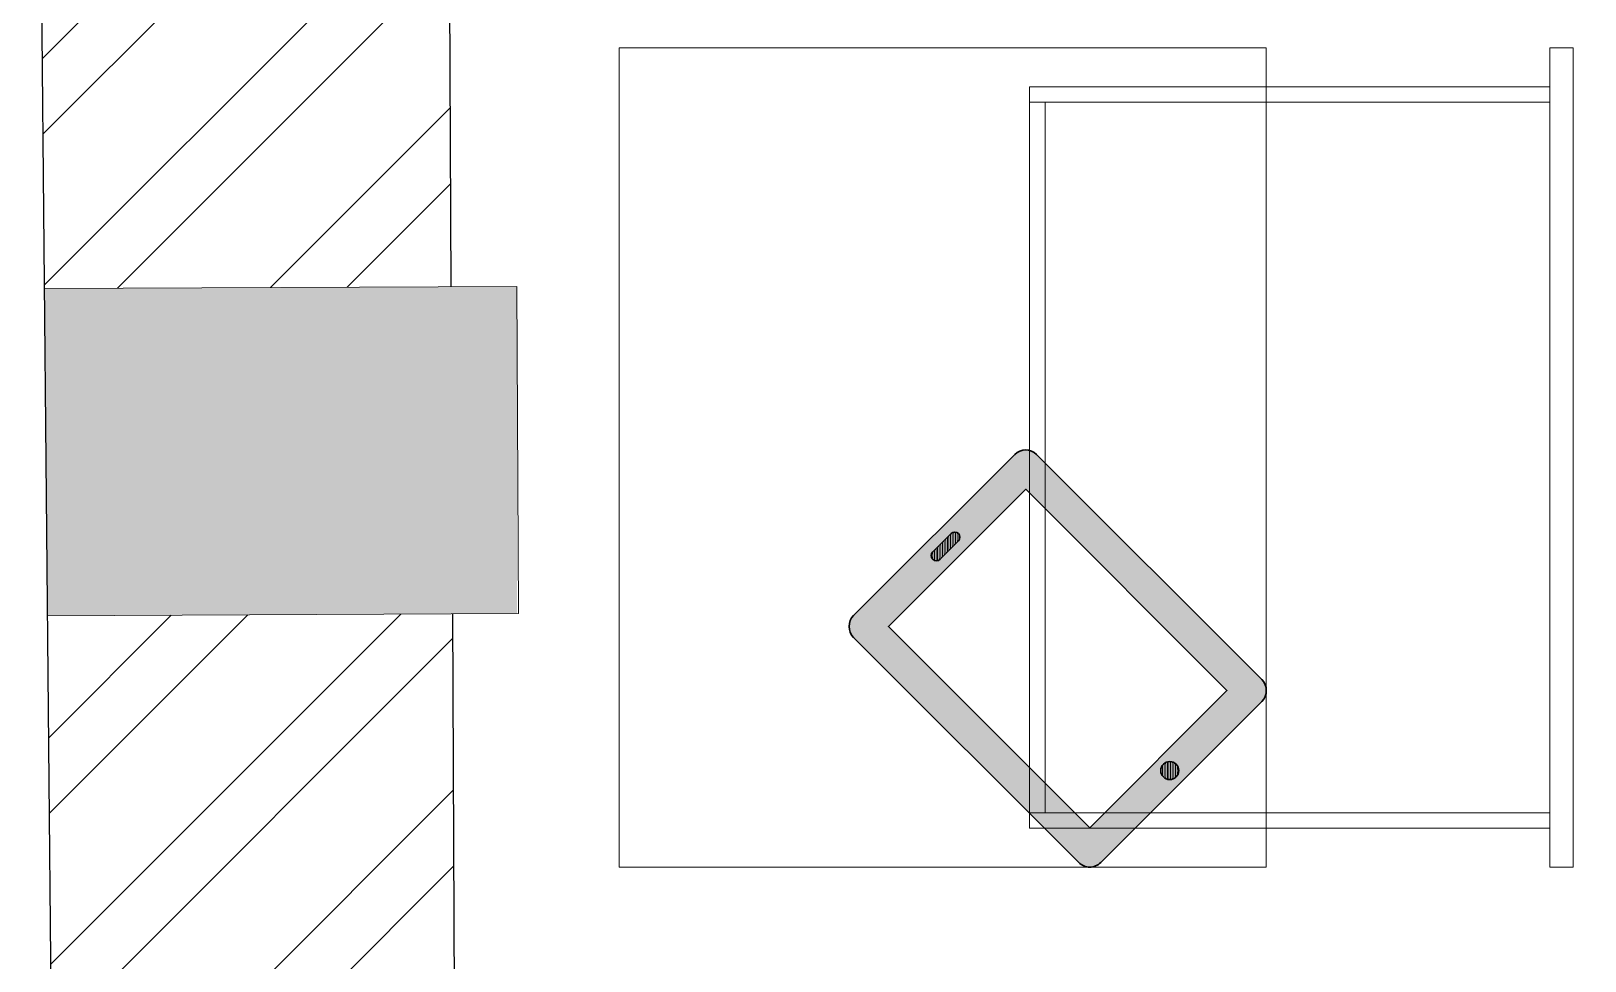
# Model space of a CAD drawing. Header units: feet. Extents: x 9611925 to 9618471, y -6313016 to -6297132.
# Drawn here: x 9611925 to 9613126, y -6300870 to -6300151 of the extents above; entities that cross this region are included whole.
import ezdxf

# ---------------------------------------------------------------- set-up
doc = ezdxf.new("R2010")
doc.units = ezdxf.units.FT
doc.header["$LTSCALE"] = 33
doc.header["$MEASUREMENT"] = 0
for name, color, linetype, lineweight in [('A-COL', 243, 'Continuous', 9), ('column hatch', 5, 'Continuous', 0), ('LENS-DIM', 252, 'Continuous', 5), ('LENS-FURNITURE', 13, 'Continuous', 9), ('LN-HATCH', 251, 'Continuous', 0)]:
    doc.layers.add(name, color=color, linetype=linetype, lineweight=lineweight)
doc.layers.add('A-WALL', color=1, linetype='Continuous')

# ---------------------------------------------------------------- blocks, each defined once
blk = doc.blocks.new('TRIAL SET CABINET 633x500')
at = {"layer": 'LENS-FURNITURE'}
h = blk.add_hatch(color=9, dxfattribs=at)
h.dxf.hatch_style = 1
edge = h.paths.add_edge_path()
edge.add_line((-8.54246803093703, -981.9670201920668), (115.9083254579454, -857.5162267031847))
edge.add_arc((107.4230440836399, -849.030945328879), 12.00000000009463, 315, 405)
edge.add_line((115.9083254579454, -840.5456639545736), (-58.03994271345434, -666.5973957831737))
edge.add_arc((-66.52522408775982, -675.0826771574792), 12.00000000009463, 45.00000000000002, 135)
edge.add_line((-75.01050546206531, -666.5973957831737), (-199.4612989509478, -791.0481892720562))
edge.add_arc((-190.9760175766423, -799.5334706454303), 11.99999999943607, 135.0000000031442, 225.0000000031442)
edge.add_line((-199.4612989500165, -808.0187520197359), (-25.5130307786167, -981.967020191136))
edge.add_arc((-17.02774940431148, -973.4817388177615), 11.99999999943605, 224.9999999968574, 314.9999999968578)
h.paths.add_polyline_path([(-17.02774940524252, -955.0969625067663), (89.03826777357607, -849.0309453279477), (-66.52522408775982, -693.4674534666119), (-172.5912412665784, -799.5334706454305)], flags=16)
edge = h.paths.add_edge_path(flags=16)
edge.add_line((-138.2965623782947, -741.9042679787381), (-124.1544267544522, -727.7621323548956))
edge.add_arc((-121.3259996296837, -730.5905594796641), 4.000000000031514, 45.00000000000051, 134.9999999999996, ccw=False)
edge.add_arc((-121.3259996296838, -730.5905594796641), 4.000000000031584, -45.000000000000625, 44.999999999999375, ccw=False)
edge.add_line((-118.4975725049153, -733.4189866044327), (-132.6397081287578, -747.561122228275))
edge.add_arc((-135.4681352535263, -744.7326951035067), 4.000000000031524, 225.0000000000006, 314.99999999999966, ccw=False)
edge.add_arc((-135.4681352535261, -744.7326951035066), 4.000000000031665, 135.0000000000006, 225.0000000000006, ccw=False)
edge = h.paths.add_edge_path(flags=16)
edge.add_arc((44.84409394953398, -910.9027886827243), 7, 0, 360)
at = {"layer": 'LENS-FURNITURE', "lineweight": 0}
h = blk.add_hatch(dxfattribs=at)
h.set_pattern_fill('ANSI31', color=252, scale=10, angle=405)
h.set_pattern_definition([(90, (-3772352.875833935, -3684050.327587578), (-1.25, 2e-16), [])])
edge = h.paths.add_edge_path()
edge.add_line((-138.2965623782947, -741.9042679787381), (-124.1544267544522, -727.7621323548956))
edge.add_arc((-121.3259996296837, -730.5905594796641), 4.000000000031514, 45.00000000000051, 134.9999999999996, ccw=False)
edge.add_arc((-121.3259996296838, -730.5905594796641), 4.000000000031584, -45.000000000000625, 44.999999999999375, ccw=False)
edge.add_line((-118.4975725049153, -733.4189866044327), (-132.6397081287578, -747.561122228275))
edge.add_arc((-135.4681352535263, -744.7326951035067), 4.000000000031524, 225.0000000000006, 314.99999999999966, ccw=False)
edge.add_arc((-135.4681352535261, -744.7326951035066), 4.000000000031665, 135.0000000000006, 225.0000000000006, ccw=False)
edge = h.paths.add_edge_path()
edge.add_arc((44.84409394953398, -910.9027886827243), 7, 0, 360)
at = {"layer": 'LENS-FURNITURE'}
blk.add_lwpolyline([(119.4230440827086, -352.4817388160154), (119.4230440827086, -985.4817388160156), (-380.5769559172913, -985.4817388160156), (-380.5769559172913, -352.4817388160154)], close=True, dxfattribs=at)
at = {"layer": 'LENS-FURNITURE', "color": 146}
for points in [[(338.5359051078558, -352.4817388160154), (338.5359051078558, -985.4817388160156), (356.5359051078559, -985.4817388160156), (356.5359051078559, -352.4817388160154)], [(-63.4640948921442, -382.4817388160154), (-63.4640948921442, -394.4817388160154), (338.5359051078558, -394.4817388160154), (338.5359051078558, -382.4817388160154)], [(-63.4640948921442, -394.4817388160154), (-63.4640948921442, -943.4817388160153), (-51.4640948921442, -943.4817388160153), (-51.4640948921442, -394.4817388160154)], [(-63.4640948921442, -955.4817388160152), (-63.4640948921442, -943.4817388160153), (338.5359051078558, -943.4817388160153), (338.5359051078558, -955.4817388160152)]]:
    blk.add_lwpolyline(points, close=True, dxfattribs=at)
at = {"layer": 'LENS-FURNITURE', "color": 18, "lineweight": 30}
for points in [[(-8.54246803093703, -981.9670201920668), (115.9083254579454, -857.5162267031847, 0.4142135623730951), (115.9083254579454, -840.5456639545736), (-58.03994271345434, -666.5973957831737, 0.4142135623730951), (-75.01050546206531, -666.5973957831737), (-199.4612989509478, -791.0481892720562, 0.4142135623730951), (-199.4612989500165, -808.0187520197359), (-25.51303077861669, -981.967020191136, 0.4142135623730951)], [(-138.2965623782947, -741.9042679787381), (-124.1544267544522, -727.7621323548956, -0.4142135623730951), (-118.4975725049153, -727.7621323548956), (-118.4975725049153, -727.7621323548956, -0.4142135623730951), (-118.4975725049153, -733.4189866044327), (-132.6397081287578, -747.561122228275, -0.4142135623730951), (-138.2965623782947, -747.561122228275), (-138.2965623782947, -747.561122228275, -0.4142135623730951)]]:
    blk.add_lwpolyline(points, format="xyb", close=True, dxfattribs=at)
blk.add_lwpolyline([(-17.02774940524252, -955.0969625067663), (89.03826777357607, -849.0309453279477), (-66.52522408775982, -693.4674534666119), (-172.5912412665784, -799.5334706454305)], close=True, dxfattribs=at)
blk.add_circle((44.84409394953398, -910.9027886827243), 7, dxfattribs=at)
blk = doc.blocks.new('A$C79d33211')
at = {"layer": 'column hatch'}
h = blk.add_hatch(color=8, dxfattribs=at)
h.dxf.hatch_style = 1
h.paths.add_polyline_path([(3121.175347477198, -5306.958965048194), (2723.393348708749, -5306.958965048194), (2723.393348708749, -5820.710830215364), (3121.175347477198, -5820.710830215364)])
h.paths.add_polyline_path([(25.40108896791935, -5160.592115476728), (-276.2509049028158, -5160.592115476728), (-276.2509049028158, -5514.921799395233), (25.40108895301819, -5514.921799395233)])
h.paths.add_polyline_path([(-2905.87731321156, -5903.809732742608), (-3305.990715119057, -5908.47807560116), (-3301.326175287366, -6416.789603043348), (-2899.946735709906, -6412.106488622725)])
h.paths.add_polyline_path([(-3034.129782110453, 2650.034642547369), (-3384.513172637671, 2648.393933154643), (-3382.185202935711, 2394.706779114902), (-3034.129782110453, 2396.336587533355)])
h.paths.add_polyline_path([(0, 354.3296839185059), (-250.8498159497976, 354.3296839185059), (-250.8498159497976, 0), (0, 0)])
h.paths.add_polyline_path([(0, 2655.199726831168), (-250.8498159497976, 2655.199726831168), (-250.8498159497976, 2386.416801113635), (0, 2386.416801113635)])
h.paths.add_polyline_path([(-250.8498159497976, 2655.199726831168), (-276.2509049028158, 2655.199726831168), (-276.2509049028158, 2386.416801113635), (-250.8498159497976, 2386.416801113635)])
h.paths.add_polyline_path([(25.40108896791935, 2655.199726831168), (0, 2655.199726831168), (0, 2386.416801113635), (25.40108895301819, 2386.416801113635)])
h.paths.add_polyline_path([(3121.175347477198, 2649.750983919949), (2750.889859974384, 2649.750983916223), (2750.889859974384, 2395.740094266832), (3121.175347477198, 2395.740094266832)])
h.paths.add_polyline_path([(3121.175347477198, 5906.539114344865), (2738.788781180978, 5906.539114341139), (2738.788781180978, 5653.618621304631), (3121.175347477198, 5653.618621304631)])
h.paths.add_polyline_path([(3121.175347477198, 7046.011557545513), (2757.289428174496, 7046.011557541787), (2757.289428174496, 6825.007229872048), (3121.175347477198, 6825.007229872048)])
h.paths.add_polyline_path([(0, 5906.539114341139), (-250.8498159497976, 5906.539114341139), (-250.8498159497976, 5652.528224691748), (0, 5652.528224691748)])
h.paths.add_polyline_path([(-250.8498159497976, 5906.539114341139), (-310.8072192817926, 5906.539114341139), (-310.8072192817926, 5652.528224691748), (-250.8498159497976, 5652.528224691748)])
h.paths.add_polyline_path([(14.45847381651401, 5906.539114341139), (0, 5906.539114341139), (0, 5652.528224691748), (14.45847381651401, 5652.528224691748)])
h.paths.add_polyline_path([(-3049.318681374192, 5893.71572827734), (-3049.379889383912, 5906.787068001926), (-3414.398254777305, 5905.077828723937), (-3412.07739465218, 5652.165430497378), (-3049.318681374192, 5653.864088719711)])
at = {"layer": 'LN-HATCH'}
h = blk.add_hatch(dxfattribs=at)
h.set_pattern_fill('ANSI32', color=256, scale=333, angle=180)
h.set_pattern_definition([(225, (-7066126.971059603, 5281049.977552323), (88.29995930067012, -88.29995930067015), []), (225, (-7066185.837699038, 5281049.977552323), (88.29995930067012, -88.29995930067015), [])])
h.paths.add_polyline_path([(3121.175347477198, 2395.740094266832), (2801.692037910223, 2395.740094266832), (2801.692037910223, -5306.958965048194), (3121.175347477198, -5306.958965048194)])
h.paths.add_polyline_path([(-3083.743459641933, 2396.104265942238), (-3382.185202935711, 2394.706779114902), (-3305.990715119057, -5908.47807560116), (-2986.892774686218, -5904.754984636792)])
h.paths.add_polyline_path([(-3098.997194856405, 5653.63146352768), (-3412.07739465218, 5652.165430497378), (-3384.513172637671, 2648.393933154643), (-3084.931403085589, 2649.796758278273)])
h.paths.add_polyline_path([(-3104.482292816043, 6825.007229872048), (1978.517707183957, 6825.007229872048), (1978.517707183957, 7046.011557549238), (1191.493552044034, 7046.011557549238), (955.2701363116502, 7046.011557549238), (-3424.868076011538, 7046.011557549238), (-3414.398254777305, 5905.077828723937), (-3100.181510359049, 5906.549183735624)])
h.paths.add_polyline_path([(3121.175347477198, 9123.03902137652), (3086.228117734194, 9123.03902137652), (2862.859687119723, 9123.03902137652), (955.2701363116502, 9123.03902137652), (955.2701363116502, 8895.701784472913), (955.2701363116502, 7046.011557549238), (1191.493552044034, 7046.011557549238), (1191.493552044034, 8895.701784472913), (2862.859687119723, 8895.701784472913), (2862.859687119723, 7046.011557542719), (3121.175347477198, 7046.011557545513)])
h.paths.add_polyline_path([(3121.175347477198, 5653.618621304631), (2839.793671354652, 5653.618621304631), (2839.793671354652, 2649.750983917155), (3121.175347477198, 2649.750983919949)])
h.paths.add_polyline_path([(3121.175347477198, 6825.007229872048), (2862.859687119723, 6825.007229872048), (2862.859687119723, 5906.539114342071), (3121.175347477198, 5906.539114344865)])
at = {"layer": 'A-COL'}
for p, q in [((-3049.379889383912, 5906.787068001926), (-3414.398254767061, 5905.077828723937)), ((-3048.195573881269, 5653.869347795843), (-3049.379889383912, 5906.787068001926)), ((-3412.077394649386, 5652.165430497378), (-3048.195573881269, 5653.869347795843))]:
    blk.add_line(p, q, dxfattribs=at)
at = {"layer": 'A-WALL'}
for p, q in [((-3301.326175287366, -6416.789603043348), (-3424.868076011538, 7046.011557549238)), ((-3100.181510359049, 5906.549183737486), (-3104.482292816043, 6825.007229872048)), ((-3084.931403085589, 2649.796758279205), (-3098.997194856405, 5653.63146352768))]:
    blk.add_line(p, q, dxfattribs=at)

msp = doc.modelspace()

# ---------------------------------------------------------------- block references
at = {"layer": 'LENS-DIM', "color": 2}
msp.add_blockref('A$C79d33211', (9615350.18375134, -6306255.32842437), dxfattribs=at)
at = {"layer": 'LENS-FURNITURE'}
msp.add_blockref('TRIAL SET CABINET 633x500', (9612760.412413917, -6299811.839964693), dxfattribs=at)

doc.saveas('drawing.dxf')
